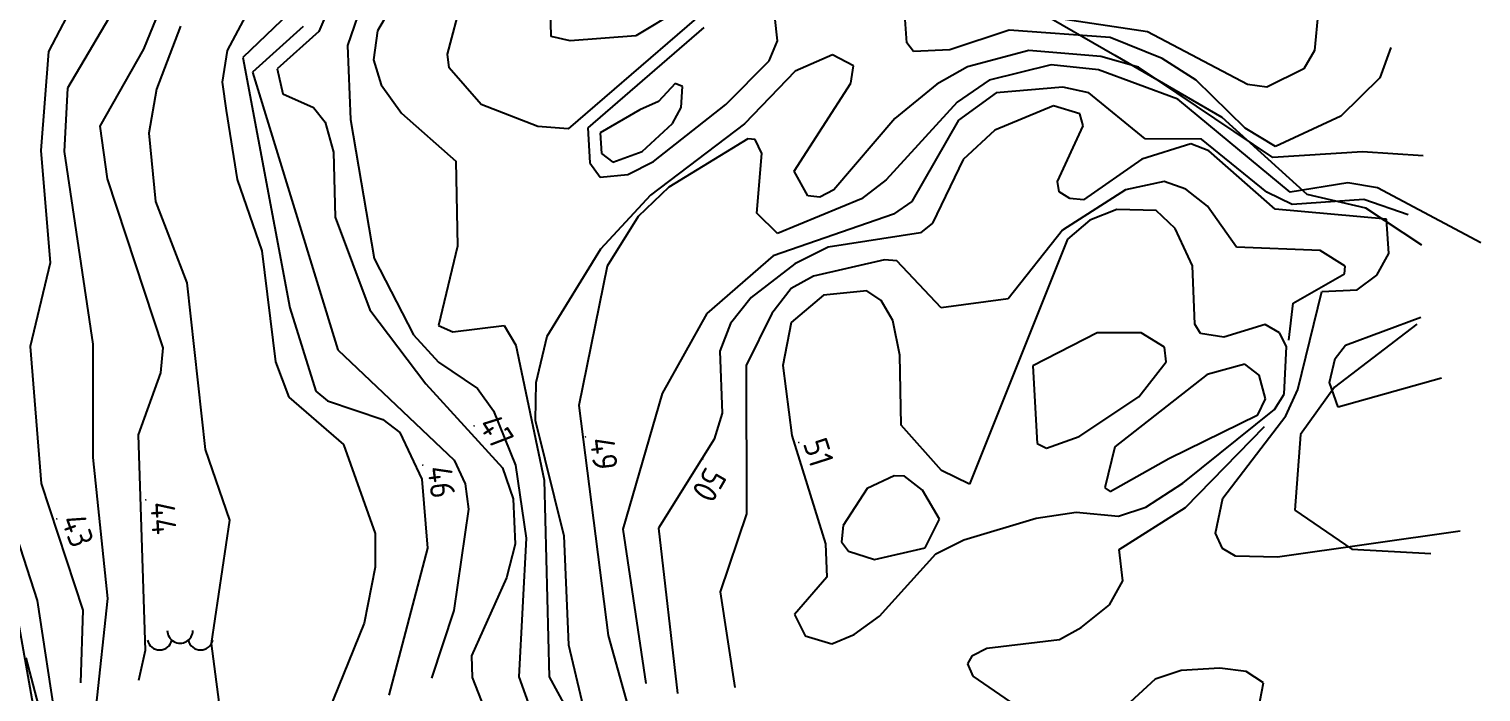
# Model space of a CAD drawing. Header units: metres. Extents: x 139929 to 142176, y 6401995 to 6404420.
# Drawn here: x 140656.6 to 140745.6, y 6402087.5 to 6402128.1 of the extents above; entities that cross this region are included whole.
import ezdxf
from ezdxf.enums import TextEntityAlignment as Align

# ---------------------------------------------------------------- set-up
doc = ezdxf.new("R2010")
doc.units = ezdxf.units.M
doc.header["$LTSCALE"] = 0.5
doc.layers.get('0').update_dxf_attribs({"color": 1})
for name, color, linetype in [('M-BEF-MARKLINJE', 4, 'Continuous'), ('M-BEF-NIVÅKURVA-PRIMÄR-0.5M', 12, 'Continuous'), ('M-BEF-NIVÅKURVA-PRIMÄR-1.0M', 12, 'Continuous')]:
    doc.layers.add(name, color=color, linetype=linetype)
doc.styles.add('ISO', font='iso.shx', dxfattribs={"height": 2.5})

# ---------------------------------------------------------------- blocks, each defined once
blk = doc.blocks.new('PRI_M_BERG')
for centre, radius, start, end in [((-1.252, 0.43), 0.765, 192.29023, 347.70977), ((0, 0.867), 0.784, 179.99999, 0.00001), ((1.252, 0.43), 0.765, 192.29023, 347.70977)]:
    blk.add_arc(centre, radius, start, end)
blk = doc.blocks.new('PRI_NIVÅ_HÖJDPKT')
at = {"color": 0, "linetype": 'Continuous', "lineweight": -3}
blk.add_circle((183, 184), 0.0005, dxfattribs=at)

msp = doc.modelspace()

# ---------------------------------------------------------------- linework, layer by layer
at = {"layer": 'M-BEF-MARKLINJE'}
for p, q in [((140718.581, 6402129.144, 46.947), (140723.153, 6402126.51, 47.132)), ((140723.153, 6402126.51, 47.132), (140729.704, 6402122.712, 47.26)), ((140729.704, 6402122.712, 47.26), (140734.919, 6402117.984, 47.999)), ((140734.919, 6402117.984, 47.999), (140738.525, 6402117.143, 48.354)), ((140738.525, 6402117.143, 48.354), (140741.944, 6402114.881, 48.994)), ((140741.656, 6402110.015, 49.69), (140736.625, 6402106.17, 49.719)), ((140736.625, 6402106.17, 49.719), (140734.54, 6402103.264, 49.79)), ((140734.54, 6402103.264, 49.79), (140734.181, 6402098.62, 49.704)), ((140734.181, 6402098.62, 49.704), (140737.679, 6402096.238, 49.903)), ((140737.679, 6402096.238, 49.903), (140742.516, 6402095.968, 50.074)), ((140658.386, 6402082.132, 42.57), (140656.433, 6402089.565, 41.987))]:
    msp.add_line(p, q, dxfattribs=at)
at = {"layer": 'M-BEF-NIVÅKURVA-PRIMÄR-0.5M', "linetype": 'Continuous', "lineweight": -3}
for p, q in [((140667.057, 6402138.206, 43.5), (140658.972, 6402124.49, 43.5)), ((140673.331, 6402135.362, 45.5), (140668.755, 6402126.8, 45.5)), ((140688.603, 6402127.659, 47.5), (140688.488, 6402132.285, 47.5)), ((140677.562, 6402131.319, 47.5), (140676.128, 6402127.109, 47.5)), ((140696.516, 6402129.326, 47.5), (140693.803, 6402127.685, 47.5)), ((140725.16, 6402127.943, 47.5), (140713.828, 6402129.634, 47.5)), ((140735.618, 6402129.171, 47.5), (140735.4, 6402126.804, 47.5)), ((140665.887, 6402128.286, 44.5), (140664.428, 6402124.428, 44.5)), ((140673.411, 6402128.26, 46.5), (140670.311, 6402125.466, 46.5)), ((140697.962, 6402128.209, 48.5), (140690.864, 6402122.062, 48.5)), ((140702.474, 6402127.387, 48.5), (140702.314, 6402128.886, 48.5)), ((140689.776, 6402127.386, 47.5), (140688.603, 6402127.659, 47.5)), ((140693.803, 6402127.685, 47.5), (140689.776, 6402127.386, 47.5)), ((140701.966, 6402126.17, 48.5), (140702.474, 6402127.387, 48.5)), ((140731.288, 6402124.708, 47.5), (140725.16, 6402127.943, 47.5)), ((140668.755, 6402126.8, 45.5), (140668.443, 6402124.845, 45.5)), ((140676.128, 6402127.109, 47.5), (140676.319, 6402122.563, 47.5)), ((140705.842, 6402126.537, 48.5), (140703.558, 6402125.519, 48.5)), ((140707.137, 6402125.849, 48.5), (140705.842, 6402126.537, 48.5)), ((140717.884, 6402126.793, 48.5), (140714.128, 6402125.795, 48.5)), ((140722.302, 6402126.418, 48.5), (140717.884, 6402126.793, 48.5)), ((140724.596, 6402125.774, 48.5), (140722.302, 6402126.418, 48.5)), ((140735.4, 6402126.804, 47.5), (140734.731, 6402125.674, 47.5)), ((140699.312, 6402123.476, 48.5), (140701.966, 6402126.17, 48.5)), ((140703.558, 6402125.519, 48.5), (140700.454, 6402122.308, 48.5)), ((140706.982, 6402124.795, 48.5), (140707.137, 6402125.849, 48.5)), ((140714.128, 6402125.795, 48.5), (140712.25, 6402124.725, 48.5)), ((140732.846, 6402120.237, 48.5), (140724.596, 6402125.774, 48.5)), ((140734.731, 6402125.674, 47.5), (140732.472, 6402124.54, 47.5)), ((140668.443, 6402124.845, 45.5), (140668.685, 6402123.11, 45.5)), ((140670.311, 6402125.466, 46.5), (140675.528, 6402108.453, 46.5)), ((140703.494, 6402119.409, 48.5), (140706.982, 6402124.795, 48.5)), ((140712.25, 6402124.725, 48.5), (140709.668, 6402122.637, 48.5)), ((140732.472, 6402124.54, 47.5), (140731.288, 6402124.708, 47.5)), ((140658.972, 6402124.49, 43.5), (140658.75, 6402120.598, 43.5)), ((140664.428, 6402124.428, 44.5), (140663.942, 6402121.732, 44.5)), ((140715.888, 6402124.201, 49.5), (140713.575, 6402122.527, 49.5)), ((140719.971, 6402124.546, 49.5), (140715.888, 6402124.201, 49.5)), ((140721.55, 6402124.209, 49.5), (140719.971, 6402124.546, 49.5)), ((140725.021, 6402121.388, 49.5), (140721.55, 6402124.209, 49.5)), ((140668.685, 6402123.11, 45.5), (140669.366, 6402118.889, 45.5)), ((140694.873, 6402120, 48.5), (140699.312, 6402123.476, 48.5)), ((140676.319, 6402122.563, 47.5), (140677.756, 6402114.049, 47.5)), ((140690.864, 6402122.062, 48.5), (140690.968, 6402119.903, 48.5)), ((140700.454, 6402122.308, 48.5), (140694.686, 6402117.935, 48.5)), ((140709.668, 6402122.637, 48.5), (140705.934, 6402118.261, 48.5)), ((140713.575, 6402122.527, 49.5), (140710.703, 6402117.536, 49.5)), ((140663.942, 6402121.732, 44.5), (140664.363, 6402117.536, 44.5)), ((140728.462, 6402121.37, 49.5), (140725.021, 6402121.388, 49.5)), ((140732.474, 6402118.106, 49.5), (140728.462, 6402121.37, 49.5)), ((140658.75, 6402120.598, 43.5), (140660.517, 6402108.792, 43.5)), ((140738.333, 6402120.593, 48.5), (140732.846, 6402120.237, 48.5)), ((140742.044, 6402120.342, 48.5), (140738.333, 6402120.593, 48.5)), ((140690.968, 6402119.903, 48.5), (140691.612, 6402119.024, 48.5)), ((140693.298, 6402119.204, 48.5), (140694.873, 6402120, 48.5)), ((140704.347, 6402117.897, 48.5), (140703.494, 6402119.409, 48.5)), ((140669.366, 6402118.889, 45.5), (140670.869, 6402114.526, 45.5)), ((140691.612, 6402119.024, 48.5), (140693.298, 6402119.204, 48.5)), ((140726.18, 6402118.76, 50.5), (140723.798, 6402118.254, 50.5)), ((140727.511, 6402118.29, 50.5), (140726.18, 6402118.76, 50.5)), ((140664.363, 6402117.536, 44.5), (140666.274, 6402112.553, 44.5)), ((140694.686, 6402117.935, 48.5), (140691.639, 6402114.626, 48.5)), ((140705.065, 6402117.797, 48.5), (140704.347, 6402117.897, 48.5)), ((140705.934, 6402118.261, 48.5), (140705.065, 6402117.797, 48.5)), ((140710.703, 6402117.536, 49.5), (140709.589, 6402116.773, 49.5)), ((140723.798, 6402118.254, 50.5), (140719.955, 6402115.79, 50.5)), ((140728.832, 6402117.247, 50.5), (140727.511, 6402118.29, 50.5)), ((140734.031, 6402117.353, 49.5), (140732.474, 6402118.106, 49.5)), ((140738.421, 6402117.672, 49.5), (140734.031, 6402117.353, 49.5)), ((140741.141, 6402116.719, 49.5), (140738.421, 6402117.672, 49.5)), ((140709.589, 6402116.773, 49.5), (140702.221, 6402114.21, 49.5)), ((140730.619, 6402114.74, 50.5), (140728.832, 6402117.247, 50.5)), ((140719.955, 6402115.79, 50.5), (140716.625, 6402111.582, 50.5)), ((140670.869, 6402114.526, 45.5), (140671.704, 6402107.715, 45.5)), ((140677.756, 6402114.049, 47.5), (140680.162, 6402109.358, 47.5)), ((140691.639, 6402114.626, 48.5), (140688.334, 6402109.262, 48.5)), ((140702.221, 6402114.21, 49.5), (140698.151, 6402110.667, 49.5)), ((140709.038, 6402113.965, 50.5), (140704.685, 6402112.969, 50.5)), ((140709.79, 6402113.903, 50.5), (140709.038, 6402113.965, 50.5)), ((140735.744, 6402114.538, 50.5), (140730.619, 6402114.74, 50.5)), ((140737.269, 6402113.585, 50.5), (140735.744, 6402114.538, 50.5)), ((140712.505, 6402111.022, 50.5), (140709.79, 6402113.903, 50.5)), ((140734.086, 6402111.3, 50.5), (140737.224, 6402113.107, 50.5)), ((140737.224, 6402113.107, 50.5), (140737.269, 6402113.585, 50.5)), ((140666.274, 6402112.553, 44.5), (140667.396, 6402102.347, 44.5)), ((140703.325, 6402112.213, 50.5), (140702.138, 6402110.685, 50.5)), ((140704.685, 6402112.969, 50.5), (140703.325, 6402112.213, 50.5)), ((140716.625, 6402111.582, 50.5), (140712.505, 6402111.022, 50.5)), ((140733.808, 6402109.051, 50.5), (140734.086, 6402111.3, 50.5)), ((140698.151, 6402110.667, 49.5), (140695.418, 6402105.775, 49.5)), ((140702.138, 6402110.685, 50.5), (140700.563, 6402107.492, 50.5)), ((140737.296, 6402108.741, 49.5), (140741.906, 6402110.441, 49.5)), ((140724.768, 6402109.5, 51.5), (140722.074, 6402109.483, 51.5)), ((140726.19, 6402108.621, 51.5), (140724.768, 6402109.5, 51.5)), ((140660.517, 6402108.792, 43.5), (140660.508, 6402101.85, 43.5)), ((140680.162, 6402109.358, 47.5), (140681.692, 6402107.702, 47.5)), ((140688.334, 6402109.262, 48.5), (140687.669, 6402106.416, 48.5)), ((140722.074, 6402109.483, 51.5), (140718.126, 6402107.464, 51.5)), ((140726.3, 6402107.713, 51.5), (140726.19, 6402108.621, 51.5)), ((140736.647, 6402107.925, 49.5), (140737.296, 6402108.741, 49.5)), ((140671.704, 6402107.715, 45.5), (140672.539, 6402105.555, 45.5)), ((140675.528, 6402108.453, 46.5), (140682.671, 6402101.68, 46.5)), ((140724.627, 6402105.568, 51.5), (140726.3, 6402107.713, 51.5)), ((140736.302, 6402106.443, 49.5), (140736.647, 6402107.925, 49.5)), ((140681.692, 6402107.702, 47.5), (140684.096, 6402106.069, 47.5)), ((140700.563, 6402107.492, 50.5), (140700.582, 6402098.395, 50.5)), ((140718.126, 6402107.464, 51.5), (140718.399, 6402102.715, 51.5)), ((140728.819, 6402106.927, 51.5), (140723.151, 6402102.498, 51.5)), ((140731.124, 6402107.564, 51.5), (140728.819, 6402106.927, 51.5)), ((140731.998, 6402106.903, 51.5), (140731.124, 6402107.564, 51.5)), ((140732.39, 6402105.453, 51.5), (140731.998, 6402106.903, 51.5)), ((140684.096, 6402106.069, 47.5), (140685.078, 6402104.718, 47.5)), ((140687.669, 6402106.416, 48.5), (140687.629, 6402104.148, 48.5)), ((140736.833, 6402104.941, 49.5), (140736.302, 6402106.443, 49.5)), ((140743.166, 6402106.703, 49.5), (140736.833, 6402104.941, 49.5)), ((140672.539, 6402105.555, 45.5), (140675.878, 6402102.644, 45.5)), ((140695.418, 6402105.775, 49.5), (140692.99, 6402097.457, 49.5)), ((140720.963, 6402103.137, 51.5), (140724.627, 6402105.568, 51.5)), ((140731.912, 6402104.474, 51.5), (140732.39, 6402105.453, 51.5)), ((140685.078, 6402104.718, 47.5), (140686.423, 6402101.376, 47.5)), ((140687.629, 6402104.148, 48.5), (140689.379, 6402097.053, 48.5)), ((140726.465, 6402101.786, 51.5), (140731.912, 6402104.474, 51.5)), ((140727.482, 6402098.775, 50.5), (140732.335, 6402103.749, 50.5)), ((140653.854, 6402103.111, 42.5), (140657.106, 6402093.092, 42.5)), ((140675.878, 6402102.644, 45.5), (140677.812, 6402097.196, 45.5)), ((140718.399, 6402102.715, 51.5), (140718.966, 6402102.431, 51.5)), ((140718.966, 6402102.431, 51.5), (140720.963, 6402103.137, 51.5)), ((140723.151, 6402102.498, 51.5), (140722.535, 6402099.994, 51.5)), ((140660.508, 6402101.85, 43.5), (140661.421, 6402093.198, 43.5)), ((140667.396, 6402102.347, 44.5), (140668.899, 6402098.012, 44.5)), ((140682.671, 6402101.68, 46.5), (140683.333, 6402100.228, 46.5)), ((140722.874, 6402099.77, 51.5), (140726.465, 6402101.786, 51.5)), ((140686.423, 6402101.376, 47.5), (140687.069, 6402096.899, 47.5)), ((140709.638, 6402100.735, 51.5), (140707.976, 6402099.951, 51.5)), ((140710.253, 6402100.7, 51.5), (140709.638, 6402100.735, 51.5)), ((140711.356, 6402099.842, 51.5), (140710.253, 6402100.7, 51.5)), ((140683.333, 6402100.228, 46.5), (140683.545, 6402098.679, 46.5)), ((140707.976, 6402099.951, 51.5), (140706.502, 6402097.678, 51.5)), ((140712.417, 6402098.077, 51.5), (140711.356, 6402099.842, 51.5)), ((140722.535, 6402099.994, 51.5), (140722.874, 6402099.77, 51.5)), ((140668.899, 6402098.012, 44.5), (140667.77, 6402090.447, 44.5)), ((140683.545, 6402098.679, 46.5), (140682.642, 6402092.469, 46.5)), ((140700.582, 6402098.395, 50.5), (140698.958, 6402093.62, 50.5)), ((140711.52, 6402096.31, 51.5), (140712.417, 6402098.077, 51.5)), ((140723.411, 6402096.212, 50.5), (140727.482, 6402098.775, 50.5)), ((140677.812, 6402097.196, 45.5), (140677.823, 6402095.127, 45.5)), ((140689.379, 6402097.053, 48.5), (140689.66, 6402090.371, 48.5)), ((140692.99, 6402097.457, 49.5), (140694.413, 6402087.999, 49.5)), ((140706.502, 6402097.678, 51.5), (140706.392, 6402096.676, 51.5)), ((140687.069, 6402096.899, 47.5), (140686.621, 6402088.411, 47.5)), ((140706.392, 6402096.676, 51.5), (140706.832, 6402096.116, 51.5)), ((140708.42, 6402095.601, 51.5), (140711.52, 6402096.31, 51.5)), ((140723.643, 6402094.3, 50.5), (140723.411, 6402096.212, 50.5)), ((140706.832, 6402096.116, 51.5), (140708.42, 6402095.601, 51.5)), ((140677.823, 6402095.127, 45.5), (140677.139, 6402091.695, 45.5)), ((140698.958, 6402093.62, 50.5), (140699.866, 6402087.759, 50.5)), ((140722.817, 6402092.815, 50.5), (140723.643, 6402094.3, 50.5)), ((140657.106, 6402093.092, 42.5), (140658.554, 6402083.532, 42.5)), ((140661.421, 6402093.198, 43.5), (140660.705, 6402086.553, 43.5)), ((140721.082, 6402091.427, 50.5), (140722.817, 6402092.815, 50.5)), ((140677.139, 6402091.695, 45.5), (140674.521, 6402085.206, 45.5)), ((140682.642, 6402092.469, 46.5), (140681.275, 6402088.329, 46.5)), ((140719.755, 6402090.698, 50.5), (140721.082, 6402091.427, 50.5)), ((140667.77, 6402090.447, 44.5), (140668.857, 6402082.149, 44.5)), ((140689.66, 6402090.371, 48.5), (140691.229, 6402083.786, 48.5)), ((140714.435, 6402089.708, 50.5), (140715.316, 6402090.158, 50.5)), ((140715.316, 6402090.158, 50.5), (140719.755, 6402090.698, 50.5)), ((140714.14, 6402089.204, 50.5), (140714.435, 6402089.708, 50.5)), ((140714.472, 6402088.457, 50.5), (140714.14, 6402089.204, 50.5)), ((140686.621, 6402088.411, 47.5), (140689.621, 6402080.026, 47.5)), ((140717.076, 6402086.656, 50.5), (140714.472, 6402088.457, 50.5)), ((140725.627, 6402088.259, 50.5), (140722.136, 6402085.058, 50.5)), ((140727.212, 6402088.796, 50.5), (140725.627, 6402088.259, 50.5)), ((140729.586, 6402088.94, 50.5), (140727.212, 6402088.796, 50.5)), ((140731.198, 6402088.742, 50.5), (140729.586, 6402088.94, 50.5)), ((140732.267, 6402088.035, 50.5), (140731.198, 6402088.742, 50.5)), ((140731.962, 6402086.439, 50.5), (140732.267, 6402088.035, 50.5))]:
    msp.add_line(p, q, dxfattribs=at)
at = {"layer": 'M-BEF-NIVÅKURVA-PRIMÄR-1.0M', "linetype": 'Continuous', "lineweight": -3}
for p, q in [((140666.401, 6402133.718, 44), (140663.63, 6402126.874, 44)), ((140660.924, 6402132.701, 43), (140657.8, 6402126.734, 43)), ((140676.346, 6402132.606, 47), (140674.376, 6402127.968, 47)), ((140710.399, 6402127.259, 48), (140710.128, 6402131.156, 48)), ((140673.015, 6402129.541, 46), (140669.704, 6402126.357, 46)), ((140678.838, 6402129.494, 48), (140677.968, 6402127.993, 48)), ((140682.26, 6402126.579, 48), (140683.122, 6402129.872, 48)), ((140698.552, 6402129.674, 48), (140689.649, 6402121.988, 48)), ((140674.376, 6402127.968, 47), (140671.809, 6402125.665, 47)), ((140677.968, 6402127.993, 48), (140677.724, 6402126.232, 48)), ((140716.679, 6402128.032, 48), (140713.034, 6402126.842, 48)), ((140722.871, 6402127.585, 48), (140716.679, 6402128.032, 48)), ((140726.044, 6402126.305, 48), (140722.871, 6402127.585, 48)), ((140657.8, 6402126.734, 43), (140657.338, 6402120.674, 43)), ((140663.63, 6402126.874, 44), (140660.955, 6402122.164, 44)), ((140682.36, 6402125.739, 48), (140682.26, 6402126.579, 48)), ((140710.806, 6402126.743, 48), (140710.399, 6402127.259, 48)), ((140713.034, 6402126.842, 48), (140710.806, 6402126.743, 48)), ((140740.064, 6402126.985, 48), (140739.402, 6402125.122, 48)), ((140669.704, 6402126.357, 46), (140672.591, 6402111.017, 46)), ((140671.809, 6402125.665, 47), (140672.153, 6402124.146, 47)), ((140677.724, 6402126.232, 48), (140678.196, 6402124.692, 48)), ((140684.323, 6402123.495, 48), (140682.36, 6402125.739, 48)), ((140719.242, 6402125.91, 49), (140715.457, 6402124.97, 49)), ((140722.156, 6402125.602, 49), (140719.242, 6402125.91, 49)), ((140727.019, 6402123.805, 49), (140722.156, 6402125.602, 49)), ((140728.131, 6402124.967, 48), (140726.044, 6402126.305, 48)), ((140678.196, 6402124.692, 48), (140679.434, 6402122.952, 48)), ((140696.204, 6402124.766, 49), (140695.189, 6402123.676, 49)), ((140696.657, 6402124.583, 49), (140696.204, 6402124.766, 49)), ((140715.457, 6402124.97, 49), (140713.485, 6402123.63, 49)), ((140731.134, 6402122.03, 48), (140728.131, 6402124.967, 48)), ((140739.402, 6402125.122, 48), (140737.014, 6402122.779, 48)), ((140672.153, 6402124.146, 47), (140674.035, 6402123.301, 47)), ((140696.581, 6402123.292, 49), (140696.657, 6402124.583, 49)), ((140733.906, 6402118.122, 49), (140727.019, 6402123.805, 49)), ((140674.035, 6402123.301, 47), (140674.749, 6402122.411, 47)), ((140679.434, 6402122.952, 48), (140682.756, 6402120.006, 48)), ((140687.782, 6402122.145, 48), (140684.323, 6402123.495, 48)), ((140694.049, 6402123.156, 49), (140691.601, 6402121.755, 49)), ((140695.189, 6402123.676, 49), (140694.049, 6402123.156, 49)), ((140696.05, 6402122.312, 49), (140696.581, 6402123.292, 49)), ((140713.485, 6402123.63, 49), (140709.144, 6402118.869, 49)), ((140719.401, 6402123.398, 50), (140715.805, 6402121.91, 50)), ((140721.005, 6402122.906, 50), (140719.401, 6402123.398, 50)), ((140721.218, 6402122.174, 50), (140721.005, 6402122.906, 50)), ((140660.955, 6402122.164, 44), (140661.4, 6402118.924, 44)), ((140674.749, 6402122.411, 47), (140675.26, 6402120.569, 47)), ((140689.649, 6402121.988, 48), (140687.782, 6402122.145, 48)), ((140694.187, 6402120.596, 49), (140696.05, 6402122.312, 49)), ((140719.632, 6402118.765, 50), (140721.218, 6402122.174, 50)), ((140732.991, 6402120.908, 48), (140731.134, 6402122.03, 48)), ((140737.014, 6402122.779, 48), (140732.991, 6402120.908, 48)), ((140691.601, 6402121.755, 49), (140691.689, 6402120.488, 49)), ((140700.656, 6402121.374, 49), (140695.824, 6402118.416, 49)), ((140701.116, 6402121.343, 49), (140700.656, 6402121.374, 49)), ((140701.525, 6402120.49, 49), (140701.116, 6402121.343, 49)), ((140715.805, 6402121.91, 50), (140713.859, 6402120.114, 50)), ((140727.818, 6402121.069, 50), (140724.812, 6402120.138, 50)), ((140728.921, 6402120.653, 50), (140727.818, 6402121.069, 50)), ((140657.338, 6402120.674, 43), (140657.892, 6402113.785, 43)), ((140675.26, 6402120.569, 47), (140675.368, 6402116.574, 47)), ((140691.689, 6402120.488, 49), (140692.394, 6402119.958, 49)), ((140692.394, 6402119.958, 49), (140694.187, 6402120.596, 49)), ((140701.213, 6402116.819, 49), (140701.525, 6402120.49, 49)), ((140732.979, 6402117.067, 50), (140728.921, 6402120.653, 50)), ((140682.756, 6402120.006, 48), (140682.875, 6402114.811, 48)), ((140713.859, 6402120.114, 50), (140711.979, 6402116.211, 50)), ((140724.812, 6402120.138, 50), (140721.225, 6402117.642, 50)), ((140661.4, 6402118.924, 44), (140664.81, 6402108.566, 44)), ((140695.824, 6402118.416, 49), (140693.94, 6402116.614, 49)), ((140709.144, 6402118.869, 49), (140707.618, 6402117.697, 49)), ((140719.74, 6402118.13, 50), (140719.632, 6402118.765, 50)), ((140737.44, 6402118.676, 49), (140733.906, 6402118.122, 49)), ((140739.253, 6402118.383, 49), (140737.44, 6402118.676, 49)), ((140707.618, 6402117.697, 49), (140702.479, 6402115.576, 49)), ((140720.398, 6402117.73, 50), (140719.74, 6402118.13, 50)), ((140721.225, 6402117.642, 50), (140720.398, 6402117.73, 50)), ((140745.593, 6402115.016, 49), (140739.253, 6402118.383, 49)), ((140693.94, 6402116.614, 49), (140692.046, 6402113.574, 49)), ((140702.479, 6402115.576, 49), (140701.213, 6402116.819, 49)), ((140723.283, 6402117.051, 51), (140721.62, 6402116.405, 51)), ((140725.694, 6402116.981, 51), (140723.283, 6402117.051, 51)), ((140726.846, 6402115.893, 51), (140725.694, 6402116.981, 51)), ((140739.804, 6402116.447, 50), (140732.979, 6402117.067, 50)), ((140675.368, 6402116.574, 47), (140677.489, 6402110.901, 47)), ((140711.979, 6402116.211, 50), (140711.251, 6402115.616, 50)), ((140721.62, 6402116.405, 51), (140720.244, 6402115.239, 51)), ((140727.923, 6402113.605, 51), (140726.846, 6402115.893, 51)), ((140739.942, 6402114.345, 50), (140739.804, 6402116.447, 50)), ((140711.251, 6402115.616, 50), (140705.59, 6402114.731, 50)), ((140720.244, 6402115.239, 51), (140714.249, 6402100.216, 51)), ((140682.875, 6402114.811, 48), (140681.695, 6402109.944, 48)), ((140705.59, 6402114.731, 50), (140703.539, 6402113.722, 50)), ((140739.204, 6402113.027, 50), (140739.942, 6402114.345, 50)), ((140657.892, 6402113.785, 43), (140656.68, 6402108.645, 43)), ((140692.046, 6402113.574, 49), (140690.306, 6402105.039, 49)), ((140703.539, 6402113.722, 50), (140700.856, 6402111.649, 50)), ((140728.063, 6402110.014, 51), (140727.923, 6402113.605, 51)), ((140737.999, 6402112.131, 50), (140739.204, 6402113.027, 50)), ((140700.856, 6402111.649, 50), (140699.598, 6402110.057, 50)), ((140705.29, 6402111.802, 51), (140703.319, 6402110.114, 51)), ((140707.964, 6402112.059, 51), (140705.29, 6402111.802, 51)), ((140708.829, 6402111.465, 51), (140707.964, 6402112.059, 51)), ((140709.554, 6402110.246, 51), (140708.829, 6402111.465, 51)), ((140734.359, 6402106.011, 50), (140735.835, 6402112.022, 50)), ((140735.835, 6402112.022, 50), (140737.999, 6402112.131, 50)), ((140672.591, 6402111.017, 46), (140674.183, 6402105.911, 46)), ((140677.489, 6402110.901, 47), (140680.92, 6402106.36, 47)), ((140681.695, 6402109.944, 48), (140682.575, 6402109.558, 48)), ((140682.575, 6402109.558, 48), (140685.736, 6402109.943, 48)), ((140685.736, 6402109.943, 48), (140686.433, 6402108.725, 48)), ((140699.598, 6402110.057, 50), (140698.953, 6402108.377, 50)), ((140703.319, 6402110.114, 51), (140702.812, 6402107.492, 51)), ((140709.98, 6402108.12, 51), (140709.554, 6402110.246, 51)), ((140728.408, 6402109.45, 51), (140728.063, 6402110.014, 51)), ((140732.358, 6402109.997, 51), (140729.827, 6402109.228, 51)), ((140733.247, 6402109.494, 51), (140732.358, 6402109.997, 51)), ((140733.668, 6402108.647, 51), (140733.247, 6402109.494, 51)), ((140656.68, 6402108.645, 43), (140657.341, 6402100.257, 43)), ((140686.433, 6402108.725, 48), (140688.17, 6402100.465, 48)), ((140729.827, 6402109.228, 51), (140728.408, 6402109.45, 51)), ((140733.522, 6402105.741, 51), (140733.668, 6402108.647, 51)), ((140664.81, 6402108.566, 44), (140664.654, 6402107.041, 44)), ((140698.953, 6402108.377, 50), (140699.086, 6402104.564, 50)), ((140710.059, 6402103.829, 51), (140709.98, 6402108.12, 51)), ((140664.654, 6402107.041, 44), (140663.297, 6402103.241, 44)), ((140702.812, 6402107.492, 51), (140703.353, 6402103.208, 51)), ((140680.92, 6402106.36, 47), (140685.616, 6402101.212, 47)), ((140733.625, 6402104.403, 50), (140734.359, 6402106.011, 50)), ((140674.183, 6402105.911, 46), (140674.889, 6402105.319, 46)), ((140674.889, 6402105.319, 46), (140678.299, 6402104.177, 46)), ((140690.306, 6402105.039, 49), (140692.103, 6402090.93, 49)), ((140732.936, 6402104.783, 51), (140733.522, 6402105.741, 51)), ((140678.299, 6402104.177, 46), (140679.333, 6402103.379, 46)), ((140699.086, 6402104.564, 50), (140698.601, 6402102.977, 50)), ((140727.324, 6402100.268, 51), (140732.936, 6402104.783, 51)), ((140729.768, 6402099.353, 50), (140733.625, 6402104.403, 50)), ((140679.333, 6402103.379, 46), (140680.68, 6402100.527, 46)), ((140712.526, 6402101.063, 51), (140710.059, 6402103.829, 51)), ((140663.297, 6402103.241, 44), (140663.715, 6402090.017, 44)), ((140698.601, 6402102.977, 50), (140695.18, 6402097.512, 50)), ((140703.353, 6402103.208, 51), (140705.417, 6402096.561, 51)), ((140685.616, 6402101.212, 47), (140686.285, 6402099.311, 47)), ((140714.249, 6402100.216, 51), (140712.526, 6402101.063, 51)), ((140657.341, 6402100.257, 43), (140659.894, 6402092.486, 43)), ((140680.68, 6402100.527, 46), (140681.021, 6402096.284, 46)), ((140688.17, 6402100.465, 48), (140688.487, 6402088.405, 48)), ((140725.047, 6402098.797, 51), (140727.324, 6402100.268, 51)), ((140686.285, 6402099.311, 47), (140686.396, 6402096.532, 47)), ((140729.314, 6402097.204, 50), (140729.768, 6402099.353, 50)), ((140713.901, 6402096.81, 51), (140718.334, 6402098.14, 51)), ((140718.334, 6402098.14, 51), (140720.792, 6402098.491, 51)), ((140720.792, 6402098.491, 51), (140723.382, 6402098.262, 51)), ((140723.382, 6402098.262, 51), (140725.047, 6402098.797, 51)), ((140695.18, 6402097.512, 50), (140696.351, 6402087.386, 50)), ((140729.755, 6402096.266, 50), (140729.314, 6402097.204, 50)), ((140744.323, 6402097.338, 50), (140733.116, 6402095.739, 50)), ((140681.021, 6402096.284, 46), (140678.66, 6402087.293, 46)), ((140686.396, 6402096.532, 47), (140685.879, 6402094.478, 47)), ((140705.417, 6402096.561, 51), (140705.494, 6402094.516, 51)), ((140712.184, 6402095.95, 51), (140713.901, 6402096.81, 51)), ((140730.545, 6402095.807, 50), (140729.755, 6402096.266, 50)), ((140708.74, 6402092.129, 51), (140712.184, 6402095.95, 51)), ((140733.116, 6402095.739, 50), (140730.545, 6402095.807, 50)), ((140685.879, 6402094.478, 47), (140683.728, 6402089.69, 47)), ((140705.494, 6402094.516, 51), (140703.511, 6402092.236, 51)), ((140655.593, 6402093.767, 42), (140657.166, 6402084.823, 42)), ((140659.894, 6402092.486, 43), (140659.755, 6402088.032, 43)), ((140703.511, 6402092.236, 51), (140704.173, 6402090.927, 51)), ((140707.174, 6402091.005, 51), (140708.74, 6402092.129, 51)), ((140692.103, 6402090.93, 49), (140694.429, 6402082.627, 49)), ((140704.173, 6402090.927, 51), (140705.812, 6402090.426, 51)), ((140705.812, 6402090.426, 51), (140707.174, 6402091.005, 51)), ((140663.715, 6402090.017, 44), (140663.313, 6402088.186, 44)), ((140683.728, 6402089.69, 47), (140683.77, 6402088.361, 47)), ((140683.77, 6402088.361, 47), (140686.506, 6402081.445, 47)), ((140688.487, 6402088.405, 48), (140690.021, 6402085.589, 48))]:
    msp.add_line(p, q, dxfattribs=at)

# ---------------------------------------------------------------- block references
at = {"layer": 'M-BEF-MARKLINJE'}
msp.add_blockref('PRI_M_BERG', (140665.865, 6402090.389, 44.557), dxfattribs=at)
at = {"layer": 'M-BEF-NIVÅKURVA-PRIMÄR-1.0M', "color": 1, "linetype": 'Continuous', "lineweight": -3, "xscale": 0.001, "yscale": 0.001, "zscale": 0.001}
for p in [(140683.708, 6402103.605, 47), (140690.525, 6402102.933, 49), (140703.597, 6402102.591, 51), (140697.726, 6402101.592, 50), (140680.565, 6402101.19, 46), (140663.59, 6402099.075, 44), (140658.128, 6402097.902, 43)]:
    msp.add_blockref('PRI_NIVÅ_HÖJDPKT', p, dxfattribs=at)

# ---------------------------------------------------------------- texts
at = {"layer": 'M-BEF-NIVÅKURVA-PRIMÄR-1.0M', "style": 'ISO'}
for s, rotation, p in [('47', 303.10199, (140683.708, 6402103.605)), ('49', 276.921, (140690.525, 6402102.933)), ('51', 287.69399, (140703.597, 6402102.591)), ('46', 277.14599, (140680.565, 6402101.19)), ('50', 240.08399, (140697.726, 6402101.592)), ('44', 273.14101, (140663.59, 6402099.075)), ('43', 289.46699, (140658.128, 6402097.902))]:
    msp.add_text(s, height=1.5, rotation=rotation, dxfattribs=at).set_placement(p, align=Align.BOTTOM_LEFT)

doc.saveas('drawing.dxf')
